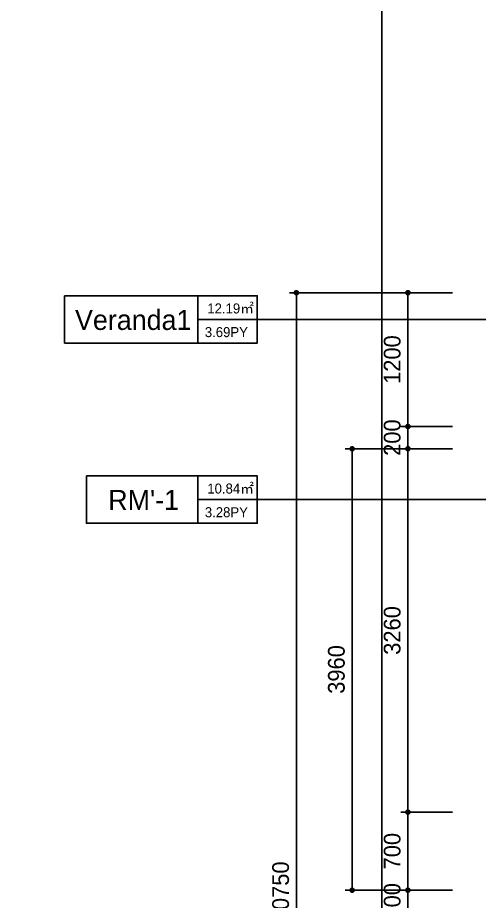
# Model space of a CAD drawing. Header units: millimetres. Extents: x 0 to 400063, y 963 to 238763.
# Drawn here: x 44644 to 48783, y 155863 to 163790 of the extents above; entities that cross this region are included whole.
import ezdxf
from ezdxf.enums import TextEntityAlignment as Align

# ---------------------------------------------------------------- set-up
doc = ezdxf.new("R2010")
doc.units = ezdxf.units.MM
doc.header["$LTSCALE"] = 40
doc.header["$PDMODE"] = 34
doc.layers.get('Defpoints').update_dxf_attribs({"color": 249})
for name, color, linetype in [('DIM', 8, 'Continuous'), ('GPG-TEXT', 3, 'Continuous'), ('SOL253', 253, 'Continuous'), ('★FORM', 7, 'Continuous')]:
    doc.layers.add(name, color=color, linetype=linetype)
doc.styles.add('GHS', font='stylu.ttf')
doc.styles.add('HY울릉도L', font='HYWULM.TTF')
doc.styles.add('울릉도 L', font='HYWULM.TTF')
doc.dimstyles.new('황금손50', dxfattribs={"dimscale": 50, "dimtxt": 3, "dimasz": 1, "dimexe": 1.25, "dimexo": 2, "dimgap": 1.25, "dimtad": 1, "dimdec": 0, "dimzin": 9, "dimtxsty": '울릉도 L', "dimblk": 'DOT', "dimcen": 2.5, "dimclrd": 1, "dimclre": 1, "dimadec": 0, "dimazin": 0, "dimtfac": 1, "dimtdec": 0, "dimtix": 1, "dimtmove": 0, "dimatfit": 2, "dimldrblk": 'DOT', "dimfxl": 0, "dimarcsym": 0})

# ---------------------------------------------------------------- blocks, each defined once
blk = doc.blocks.new('_Dot')
at = {"color": 0, "lineweight": -2}
blk.add_line((-0.5, 0), (-1, 0), dxfattribs=at)
at = {"color": 0, "const_width": 0.5}
blk.add_lwpolyline([(-0.25, 0, 1), (0.25, 0, 1)], format="xyb", close=True, dxfattribs=at)
blk = doc.blocks.new('*D329')
at = {"layer": 'Defpoints', "color": 0}
for p in [(48642.5, 161322.5), (48142.5, 160122.5), (48642.5, 160122.5)]:
    blk.add_point(p, dxfattribs=at)
at = {"layer": 'DIM', "color": 1, "lineweight": -2}
for p, q in [((48542.5, 161322.5), (48080, 161322.5)), ((48142.5, 161272.5), (48142.5, 160172.5)), ((48542.5, 160122.5), (48080, 160122.5))]:
    blk.add_line(p, q, dxfattribs=at)
at = {"layer": 'DIM', "color": 1, "lineweight": -2, "xscale": 50, "yscale": 50, "zscale": 50}
for p, rotation in [((48142.5, 161322.5), 90), ((48142.5, 160122.5), 270)]:
    blk.add_blockref('_Dot', p, dxfattribs=dict(at, rotation=rotation))
at = {"layer": 'DIM', "color": 0, "insert": (48002, 160722.5), "char_height": 150, "attachment_point": 5, "rotation": 90, "style": '울릉도 L'}
blk.add_mtext('1200', dxfattribs=at)
blk = doc.blocks.new('*D330')
at = {"layer": 'Defpoints', "color": 0}
for p in [(48642.5, 160122.5), (48142.5, 159922.5), (48642.5, 159922.5)]:
    blk.add_point(p, dxfattribs=at)
at = {"layer": 'DIM', "color": 1, "lineweight": -2}
for p, q in [((48142.5, 160172.5), (48142.5, 160222.5)), ((48542.5, 160122.5), (48080, 160122.5)), ((48142.5, 160122.5), (48142.5, 159922.5)), ((48542.5, 159922.5), (48080, 159922.5)), ((48142.5, 159872.5), (48142.5, 159822.5))]:
    blk.add_line(p, q, dxfattribs=at)
at = {"layer": 'DIM', "color": 1, "lineweight": -2, "xscale": 50, "yscale": 50, "zscale": 50}
for p, rotation in [((48142.5, 160122.5), 270), ((48142.5, 159922.5), 90)]:
    blk.add_blockref('_Dot', p, dxfattribs=dict(at, rotation=rotation))
at = {"layer": 'DIM', "color": 0, "insert": (48002, 160022.5), "char_height": 150, "attachment_point": 5, "rotation": 90, "style": '울릉도 L'}
blk.add_mtext('200', dxfattribs=at)
blk = doc.blocks.new('*D331')
at = {"layer": 'Defpoints', "color": 0}
for p in [(48642.5, 159922.5), (48142.5, 156662.5), (48642.5, 156662.5)]:
    blk.add_point(p, dxfattribs=at)
at = {"layer": 'DIM', "color": 1, "lineweight": -2}
for p, q in [((48542.5, 159922.5), (48080, 159922.5)), ((48142.5, 159872.5), (48142.5, 156712.5)), ((48542.5, 156662.5), (48080, 156662.5))]:
    blk.add_line(p, q, dxfattribs=at)
at = {"layer": 'DIM', "color": 1, "lineweight": -2, "xscale": 50, "yscale": 50, "zscale": 50}
for p, rotation in [((48142.5, 159922.5), 90), ((48142.5, 156662.5), 270)]:
    blk.add_blockref('_Dot', p, dxfattribs=dict(at, rotation=rotation))
at = {"layer": 'DIM', "color": 0, "insert": (48001.9, 158292.5), "char_height": 150, "attachment_point": 5, "rotation": 90, "style": '울릉도 L'}
blk.add_mtext('3260', dxfattribs=at)
blk = doc.blocks.new('*D332')
at = {"layer": 'Defpoints', "color": 0}
for p in [(48642.5, 156662.5), (48142.5, 155962.5), (48642.5, 155962.5)]:
    blk.add_point(p, dxfattribs=at)
at = {"layer": 'DIM', "color": 1, "lineweight": -2}
for p, q in [((48542.5, 156662.5), (48080, 156662.5)), ((48142.5, 156612.5), (48142.5, 156012.5)), ((48542.5, 155962.5), (48080, 155962.5))]:
    blk.add_line(p, q, dxfattribs=at)
at = {"layer": 'DIM', "color": 1, "lineweight": -2, "xscale": 50, "yscale": 50, "zscale": 50}
for p, rotation in [((48142.5, 156662.5), 90), ((48142.5, 155962.5), 270)]:
    blk.add_blockref('_Dot', p, dxfattribs=dict(at, rotation=rotation))
at = {"layer": 'DIM', "color": 0, "insert": (48002, 156312.5), "char_height": 150, "attachment_point": 5, "rotation": 90, "style": '울릉도 L'}
blk.add_mtext('700', dxfattribs=at)
blk = doc.blocks.new('*D333')
at = {"layer": 'Defpoints', "color": 0}
for p in [(48642.5, 155962.5), (48142.5, 155762.5), (48642.5, 155762.5)]:
    blk.add_point(p, dxfattribs=at)
at = {"layer": 'DIM', "color": 1, "lineweight": -2}
for p, q in [((48142.5, 156012.5), (48142.5, 156062.5)), ((48542.5, 155962.5), (48080, 155962.5)), ((48142.5, 155962.5), (48142.5, 155762.5)), ((48542.5, 155762.5), (48080, 155762.5)), ((48142.5, 155712.5), (48142.5, 155662.5))]:
    blk.add_line(p, q, dxfattribs=at)
at = {"layer": 'DIM', "color": 1, "lineweight": -2, "xscale": 50, "yscale": 50, "zscale": 50}
for p, rotation in [((48142.5, 155962.5), 270), ((48142.5, 155762.5), 90)]:
    blk.add_blockref('_Dot', p, dxfattribs=dict(at, rotation=rotation))
at = {"layer": 'DIM', "color": 0, "insert": (48002, 155862.5), "char_height": 150, "attachment_point": 5, "rotation": 90, "style": '울릉도 L'}
blk.add_mtext('200', dxfattribs=at)
blk = doc.blocks.new('*D340')
at = {"layer": 'Defpoints', "color": 0}
for p in [(48642.5, 159922.5), (47642.5, 155962.5), (48642.5, 155962.5)]:
    blk.add_point(p, dxfattribs=at)
at = {"layer": 'DIM', "color": 1, "lineweight": -2}
for p, q in [((48542.5, 159922.5), (47580, 159922.5)), ((47642.5, 159872.5), (47642.5, 156012.5)), ((48542.5, 155962.5), (47580, 155962.5))]:
    blk.add_line(p, q, dxfattribs=at)
at = {"layer": 'DIM', "color": 1, "lineweight": -2, "xscale": 50, "yscale": 50, "zscale": 50}
for p, rotation in [((47642.5, 159922.5), 90), ((47642.5, 155962.5), 270)]:
    blk.add_blockref('_Dot', p, dxfattribs=dict(at, rotation=rotation))
at = {"layer": 'DIM', "color": 0, "insert": (47501.8, 157942.5), "char_height": 150, "attachment_point": 5, "rotation": 90, "style": '울릉도 L'}
blk.add_mtext('3960', dxfattribs=at)
blk = doc.blocks.new('*D342')
at = {"layer": 'Defpoints', "color": 0}
for p in [(47142.5, 161322.5), (48642.5, 161322.5), (48642.5, 150572.5)]:
    blk.add_point(p, dxfattribs=at)
at = {"layer": 'DIM', "color": 1, "lineweight": -2}
for p, q in [((48542.5, 161322.5), (47080, 161322.5)), ((47142.5, 150622.5), (47142.5, 161272.5)), ((48542.5, 150572.5), (47080, 150572.5))]:
    blk.add_line(p, q, dxfattribs=at)
at = {"layer": 'DIM', "color": 1, "lineweight": -2, "xscale": 50, "yscale": 50, "zscale": 50}
for p, rotation in [((47142.5, 161322.5), 90), ((47142.5, 150572.5), 270)]:
    blk.add_blockref('_Dot', p, dxfattribs=dict(at, rotation=rotation))
at = {"layer": 'DIM', "color": 0, "insert": (47002, 155947.5), "char_height": 150, "attachment_point": 5, "rotation": 90, "style": '울릉도 L'}
blk.add_mtext('10750', dxfattribs=at)

msp = doc.modelspace()

# ---------------------------------------------------------------- linework, layer by layer
at = {"layer": 'SOL253'}
for p, q in [((46260.2, 160870.1), (46260.2, 161294.6)), ((46260.2, 161082.4), (46792.1, 161082.4)), ((46792.1, 161082.4), (49521, 161082.4)), ((46260.2, 159254.2), (46260.2, 159678.7)), ((46260.2, 159466.5), (46792.1, 159466.5)), ((46792.1, 159466.5), (49521, 159466.5))]:
    msp.add_line(p, q, dxfattribs=at)
for points in [[(45064, 161294.6), (46792.1, 161294.6), (46792.1, 160870.1), (45064, 160870.1)], [(45260.2, 159678.7), (46792.1, 159678.7), (46792.1, 159254.2), (45260.2, 159254.2)]]:
    msp.add_lwpolyline(points, close=True, dxfattribs=at)
at = {"layer": '★FORM'}
for points in [[(439.6, 179163.3), (47908.6, 179163.3), (47908.6, 134613.3), (439.6, 134613.3)], [(47908.6, 179163.3), (335029.2, 179163.3), (335029.2, 134613.3), (47908.6, 134613.3)]]:
    msp.add_lwpolyline(points, close=True, dxfattribs=at)

# ---------------------------------------------------------------- texts
at = {"layer": 'GPG-TEXT'}
for s, height, style, p in [('Veranda1', 180, 'GHS', (45679.8, 160988.5)), ('12.19㎡', 90, 'HY울릉도L', (46552.6, 161136.5)), ('3.69PY', 90, 'HY울릉도L', (46514.8, 160924.2)), ('10.84㎡', 90, 'HY울릉도L', (46552.6, 159520.6)), ("RM'-1", 180, 'GHS', (45773, 159373.2)), ('3.28PY', 90, 'HY울릉도L', (46514.8, 159308.3))]:
    msp.add_text(s, height=height, dxfattribs=dict(at, style=style)).set_placement(p, align=Align.CENTER)

# ---------------------------------------------------------------- dimensions: what is measured, and where the dimension line sits
at = {"layer": 'DIM'}
for base, p1, p2, picture, middle in [((47142.5, 161322.5), (48642.5, 150572.5), (48642.5, 161322.5), '*D342', (47002, 155947.5)), ((48142.5, 160122.5), (48642.5, 161322.5), (48642.5, 160122.5), '*D329', (48002, 160722.5)), ((48142.5, 159922.5), (48642.5, 160122.5), (48642.5, 159922.5), '*D330', (48002, 160022.5)), ((47642.5, 155962.5), (48642.5, 159922.5), (48642.5, 155962.5), '*D340', (47501.8, 157942.5)), ((48142.5, 156662.5), (48642.5, 159922.5), (48642.5, 156662.5), '*D331', (48001.9, 158292.5)), ((48142.5, 155962.5), (48642.5, 156662.5), (48642.5, 155962.5), '*D332', (48002, 156312.5)), ((48142.5, 155762.5), (48642.5, 155962.5), (48642.5, 155762.5), '*D333', (48002, 155862.5))]:
    dim = msp.add_linear_dim(base=base, p1=p1, p2=p2, angle=90, dimstyle='황금손50', dxfattribs=at)
    dim.commit()
    dim.dimension.update_dxf_attribs({"geometry": picture, "text_midpoint": middle})

doc.saveas('drawing.dxf')
